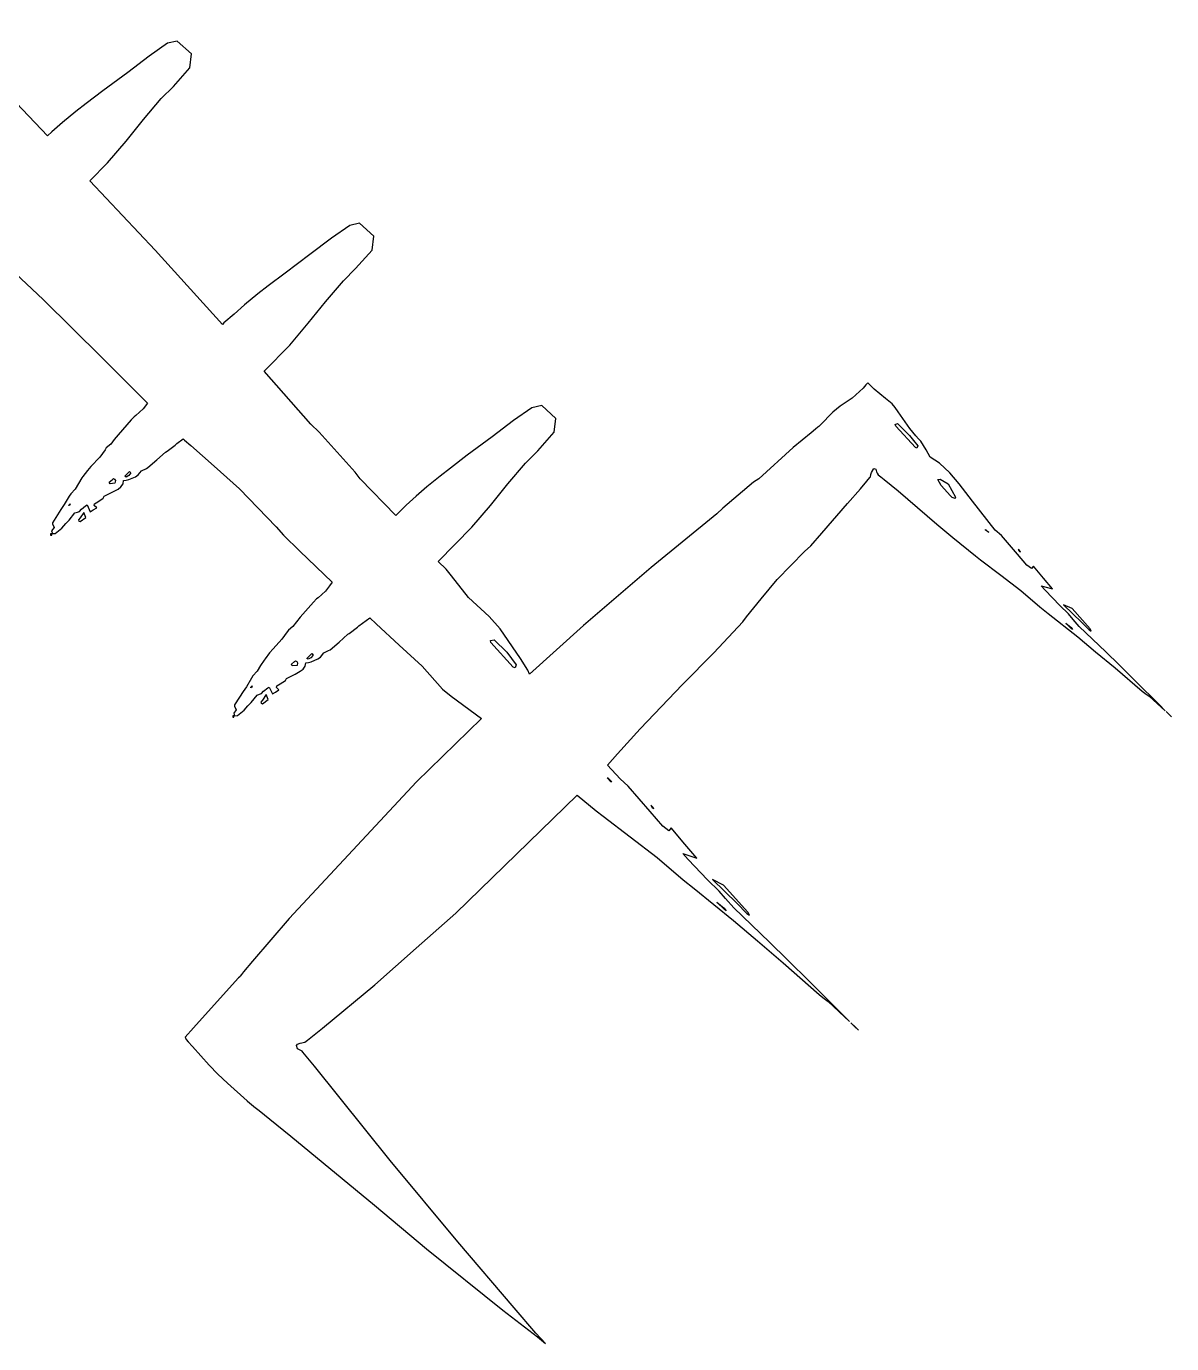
# Model space of a CAD drawing. Extents: x 0 to 153, y 0 to 357.
# Drawn here: x 95.67 to 114.42, y 242.97 to 264.53 of the extents above; entities that cross this region are included whole.
import ezdxf

# ---------------------------------------------------------------- set-up
doc = ezdxf.new("R2010")
doc.units = 0

msp = doc.modelspace()

# ---------------------------------------------------------------- linework, layer by layer
at = {"layer": 'Layer 1'}
for p, q in [((96.014015, 262.744022), (94.307325, 264.534762)), ((97.981805, 264.256781), (97.681834, 264.048253)), ((98.140815, 264.294567), (97.981805, 264.256781)), ((98.375121, 264.082274), (98.140815, 264.294567)), ((97.681834, 264.048253), (97.328814, 263.780424)), ((98.346492, 263.854699), (98.375121, 264.082274)), ((97.328814, 263.780424), (96.921458, 263.47942)), ((98.077184, 263.551931), (98.346492, 263.854699)), ((97.878559, 263.35144), (98.077184, 263.551931)), ((96.921458, 263.47942), (96.646452, 263.2695)), ((97.585505, 263.008822), (97.878559, 263.35144)), ((96.478965, 263.138422), (96.258496, 262.96071)), ((96.646452, 263.2695), (96.478965, 263.138422)), ((96.258496, 262.96071), (96.087007, 262.807943)), ((97.302086, 262.657329), (97.585505, 263.008822)), ((96.087007, 262.807943), (96.014015, 262.744022)), ((96.998384, 262.300544), (97.302086, 262.657329)), ((96.71069, 262.00771), (96.998384, 262.300544)), ((97.77667, 260.86923), (96.71069, 262.00771)), ((100.964493, 261.274083), (100.66459, 261.065606)), ((101.123364, 261.3119), (100.964493, 261.274083)), ((101.357874, 261.099624), (101.123364, 261.3119)), ((100.66459, 261.065606), (100.311502, 260.797822)), ((101.329045, 260.872035), (101.357874, 261.099624)), ((98.87921, 259.65539), (97.77667, 260.86923)), ((100.311502, 260.797822), (99.904146, 260.496781)), ((101.05987, 260.569264), (101.329045, 260.872035)), ((95.396513, 260.575919), (95.942048, 260.064959)), ((100.861245, 260.368824), (101.05987, 260.569264)), ((99.904146, 260.496781), (99.629138, 260.286808)), ((100.568262, 260.02615), (100.861245, 260.368824)), ((99.461651, 260.155801), (99.241182, 259.978086)), ((99.629138, 260.286808), (99.461651, 260.155801)), ((95.942048, 260.064959), (96.90729, 259.116202)), ((99.241182, 259.978086), (99.069693, 259.825285)), ((100.284629, 259.674707), (100.568262, 260.02615)), ((98.903563, 259.679896), (98.87921, 259.65539)), ((99.069693, 259.825285), (98.903563, 259.679896)), ((99.981063, 259.317888), (100.284629, 259.674707)), ((99.561021, 258.890624), (99.981063, 259.317888)), ((96.90729, 259.116202), (97.597523, 258.419269)), ((100.328383, 258.022659), (99.561021, 258.890624)), ((109.367443, 258.609731), (109.186931, 258.445413)), ((109.411401, 258.663779), (109.367443, 258.609731)), ((109.433979, 258.687929), (109.411401, 258.663779)), ((109.445308, 258.697561), (109.433979, 258.687929)), ((109.456975, 258.687317), (109.445308, 258.697561)), ((109.548962, 258.597621), (109.456975, 258.687317)), ((109.73307, 258.443226), (109.548962, 258.597621)), ((97.655184, 258.36412), (97.584227, 258.271879)), ((97.597523, 258.419269), (97.655184, 258.36412)), ((109.186931, 258.445413), (108.994413, 258.317696)), ((109.844048, 258.354089), (109.73307, 258.443226)), ((97.434714, 258.14316), (97.38784, 258.09035)), ((97.463275, 258.162594), (97.434714, 258.14316)), ((97.584227, 258.271879), (97.463275, 258.162594)), ((103.947035, 258.291438), (103.647132, 258.082927)), ((104.106045, 258.329222), (103.947035, 258.291438)), ((104.340419, 258.116991), (104.106045, 258.329222)), ((108.874409, 258.216517), (108.664718, 258.006005)), ((108.994413, 258.317696), (108.874409, 258.216517)), ((109.896146, 258.294376), (109.844048, 258.354089)), ((109.942885, 258.22537), (109.896146, 258.294376)), ((110.130997, 257.95199), (109.942885, 258.22537)), ((97.38784, 258.09035), (97.17124, 257.846341)), ((100.461341, 257.891685), (100.328383, 258.022659)), ((103.647132, 258.082927), (103.29418, 257.815143)), ((104.311722, 257.889385), (104.340419, 258.116991)), ((108.58915, 257.940188), (108.515614, 257.880526)), ((108.625102, 257.970696), (108.58915, 257.940188)), ((108.642944, 257.986283), (108.625102, 257.970696)), ((108.664718, 258.006005), (108.642944, 257.986283)), ((109.892307, 258.019095), (109.929, 258.031)), ((109.902484, 257.987398), (109.892307, 258.019095)), ((110.224367, 257.638687), (109.902484, 257.987398)), ((109.929, 258.031), (109.929278, 258.03044)), ((109.929278, 258.03044), (110.12987, 257.837262)), ((110.232207, 257.829105), (110.130997, 257.95199)), ((97.109645, 257.771248), (97.051033, 257.69388)), ((97.17124, 257.846341), (97.109645, 257.771248)), ((98.131664, 257.704493), (98.23932, 257.781979)), ((98.23932, 257.781979), (98.259194, 257.761307)), ((98.259194, 257.761307), (98.364883, 257.671625)), ((101.053076, 257.234108), (100.461341, 257.891685)), ((103.29418, 257.815143), (102.886824, 257.514136)), ((104.042412, 257.586614), (104.311722, 257.889385)), ((108.515614, 257.880526), (108.22453, 257.638809)), ((110.12987, 257.837262), (110.195603, 257.757094)), ((110.195603, 257.757094), (110.26188, 257.667567)), ((110.274258, 257.782299), (110.232207, 257.829105)), ((110.314822, 257.741292), (110.274258, 257.782299)), ((110.402808, 257.602329), (110.314822, 257.741292)), ((96.957488, 257.604184), (96.870318, 257.482264)), ((96.97743, 257.633642), (96.957488, 257.604184)), ((97.051033, 257.69388), (96.97743, 257.633642)), ((97.805377, 257.435845), (97.948102, 257.566429)), ((97.948102, 257.566429), (97.972864, 257.577639)), ((97.972864, 257.577639), (98.107111, 257.679036)), ((98.107111, 257.679036), (98.131664, 257.704493)), ((98.364883, 257.671625), (98.74687, 257.333498)), ((102.886824, 257.514136), (102.611816, 257.304183)), ((103.843925, 257.386123), (104.042412, 257.586614)), ((108.22453, 257.638809), (107.661215, 257.127561)), ((110.250822, 257.629682), (110.224367, 257.638687)), ((110.26188, 257.667567), (110.250822, 257.629682)), ((110.465689, 257.483855), (110.402808, 257.602329)), ((96.725555, 257.328292), (96.668368, 257.261439)), ((96.870318, 257.482264), (96.725555, 257.328292)), ((97.555059, 257.258537), (97.635445, 257.297509)), ((97.635445, 257.297509), (97.658305, 257.311552)), ((97.658305, 257.311552), (97.805377, 257.435845)), ((98.74687, 257.333498), (99.160263, 256.961213)), ((102.611816, 257.304183), (102.444329, 257.173105)), ((103.550939, 257.043505), (103.843925, 257.386123)), ((109.506755, 257.232431), (109.545828, 257.294802)), ((109.545828, 257.294802), (109.574728, 257.285034)), ((109.574728, 257.285034), (109.589378, 257.242136)), ((110.620084, 257.38534), (110.465689, 257.483855)), ((110.787442, 257.224821), (110.620084, 257.38534)), ((96.578692, 257.143727), (96.522321, 257.052027)), ((96.594497, 257.164959), (96.578692, 257.143727)), ((96.668368, 257.261439), (96.594497, 257.164959)), ((97.025206, 257.075197), (97.079204, 257.117375)), ((97.039724, 257.047655), (97.025206, 257.075197)), ((97.079204, 257.117375), (97.095475, 257.130068)), ((97.095475, 257.130068), (97.114199, 257.121394)), ((97.114199, 257.121394), (97.127766, 257.098616)), ((97.127766, 257.098616), (97.1199, 257.054)), ((97.25285, 257.043012), (97.262414, 257.09789)), ((97.262414, 257.09789), (97.303658, 257.102708)), ((97.281289, 257.170693), (97.357944, 257.24779)), ((97.30164, 257.157126), (97.281289, 257.170693)), ((97.346615, 257.180105), (97.30164, 257.157126)), ((97.303658, 257.102708), (97.348227, 257.115919)), ((97.380194, 257.222977), (97.3466, 257.18)), ((97.3466, 257.18), (97.346615, 257.180105)), ((97.348227, 257.115919), (97.45758, 257.161944)), ((97.357944, 257.24779), (97.380194, 257.222977)), ((97.45758, 257.161944), (97.500791, 257.190448)), ((97.500791, 257.190448), (97.555059, 257.258537)), ((101.135025, 257.12508), (101.053076, 257.234108)), ((101.717669, 256.527119), (101.135025, 257.12508)), ((102.444329, 257.173105), (102.223727, 256.995393)), ((107.576548, 257.070697), (107.070761, 256.649148)), ((107.661215, 257.127561), (107.576548, 257.070697)), ((109.324355, 256.965841), (109.429025, 257.087642)), ((109.429025, 257.087642), (109.481327, 257.148574)), ((109.481327, 257.148574), (109.490485, 257.162121)), ((109.490485, 257.162121), (109.49666, 257.196377)), ((109.49666, 257.196377), (109.499981, 257.21237)), ((109.499981, 257.21237), (109.506755, 257.232431)), ((109.589378, 257.242136), (109.600368, 257.218122)), ((109.600368, 257.218122), (109.615563, 257.191071)), ((109.615563, 257.191071), (109.6564, 257.157983)), ((109.6564, 257.157983), (109.715215, 257.113773)), ((109.715215, 257.113773), (109.941382, 256.929682)), ((110.59007, 257.117905), (110.632, 257.124)), ((110.645831, 257.020595), (110.59007, 257.117905)), ((110.632, 257.124), (110.6324, 257.123793)), ((110.6324, 257.123793), (110.759185, 257.043424)), ((110.94055, 257.047109), (110.787442, 257.224821)), ((96.372063, 256.84572), (96.289982, 256.707047)), ((96.395468, 256.883727), (96.372063, 256.84572)), ((96.467508, 256.959772), (96.395468, 256.883727)), ((96.522321, 257.052027), (96.467508, 256.959772)), ((96.943918, 256.84152), (97.086511, 256.91336)), ((97.119838, 257.053743), (97.039724, 257.047655)), ((97.086511, 256.91336), (97.16995, 256.958453)), ((97.1199, 257.054), (97.119838, 257.053743)), ((97.16995, 256.958453), (97.217572, 256.995052)), ((97.217572, 256.995052), (97.25285, 257.043012)), ((99.160263, 256.961213), (99.758918, 256.33917)), ((102.223727, 256.995393), (102.052373, 256.84266)), ((103.267306, 256.692012), (103.550939, 257.043505)), ((109.114402, 256.722935), (109.324355, 256.965841)), ((109.941382, 256.929682), (110.572936, 256.386142)), ((110.800158, 256.849834), (110.645831, 257.020595)), ((110.759185, 257.043424), (110.879324, 256.824736)), ((110.827294, 256.82343), (110.800158, 256.849834)), ((111.161696, 256.762401), (110.94055, 257.047109)), ((96.289982, 256.707047), (96.235033, 256.625931)), ((96.356952, 256.69267), (96.384892, 256.719874)), ((96.373572, 256.690413), (96.356952, 256.69267)), ((96.3736, 256.691), (96.373572, 256.690413)), ((96.384892, 256.719874), (96.3736, 256.691)), ((96.538927, 256.592886), (96.571487, 256.632044)), ((96.571487, 256.632044), (96.639595, 256.686448)), ((96.639595, 256.686448), (96.662738, 256.698792)), ((96.662738, 256.698792), (96.714158, 256.589459)), ((96.765986, 256.617442), (96.822018, 256.654294)), ((96.781451, 256.692772), (96.786879, 256.719518)), ((96.822018, 256.654294), (96.781451, 256.692772)), ((96.786879, 256.719518), (96.839586, 256.752011)), ((96.839586, 256.752011), (96.927027, 256.810213)), ((96.927027, 256.810213), (96.943918, 256.84152)), ((101.886308, 256.697254), (101.717669, 256.527119)), ((102.052373, 256.84266), (101.886308, 256.697254)), ((102.963807, 256.335227), (103.267306, 256.692012)), ((107.070761, 256.649148), (106.971383, 256.55265)), ((108.693208, 256.238399), (109.114402, 256.722935)), ((110.874507, 256.806779), (110.827294, 256.82343)), ((110.879324, 256.824736), (110.874507, 256.806779)), ((111.531537, 256.288971), (111.161696, 256.762401)), ((96.17785, 256.535338), (96.095359, 256.408008)), ((96.235033, 256.625931), (96.17785, 256.535338)), ((96.314857, 256.393699), (96.368583, 256.449734)), ((96.368583, 256.449734), (96.464505, 256.570378)), ((96.464505, 256.570378), (96.505342, 256.584117)), ((96.505342, 256.584117), (96.538927, 256.592886)), ((96.5531, 256.487), (96.524677, 256.45378)), ((96.524677, 256.45378), (96.529495, 256.434716)), ((96.529495, 256.434716), (96.551813, 256.426531)), ((96.551813, 256.426531), (96.64373, 256.494247)), ((96.61117, 256.577991), (96.5531, 256.487)), ((96.5531, 256.487), (96.5531, 256.487)), ((96.64373, 256.494247), (96.61117, 256.577991)), ((96.714158, 256.589459), (96.765986, 256.617442)), ((106.971383, 256.55265), (105.897873, 255.674883)), ((96.091501, 256.230639), (96.065452, 256.228638)), ((96.065452, 256.228638), (96.0662, 256.207)), ((96.0662, 256.207), (96.085803, 256.205589)), ((96.0662, 256.207), (96.0662, 256.207)), ((96.123017, 256.330578), (96.081231, 256.27498)), ((96.081231, 256.27498), (96.094933, 256.231546)), ((96.085803, 256.205589), (96.091501, 256.230639)), ((96.094933, 256.231546), (96.142555, 256.234176)), ((96.095359, 256.408008), (96.095077, 256.388151)), ((96.095077, 256.388151), (96.123017, 256.330578)), ((96.142555, 256.234176), (96.250482, 256.321947)), ((96.250482, 256.321947), (96.314857, 256.393699)), ((99.758918, 256.33917), (99.876816, 256.203139)), ((99.876816, 256.203139), (100.147007, 255.944666)), ((102.409585, 255.772194), (102.963807, 256.335227)), ((108.510116, 256.029244), (108.693208, 256.238399)), ((110.572936, 256.386142), (110.839464, 256.164759)), ((111.367617, 256.292562), (111.379, 256.295)), ((111.424397, 256.247434), (111.367617, 256.292562)), ((111.379, 256.295), (111.378877, 256.294766)), ((111.378877, 256.294766), (111.424397, 256.247434)), ((111.632208, 256.200122), (111.531537, 256.288971)), ((111.897107, 255.891876), (111.632208, 256.200122)), ((108.411415, 255.939275), (108.510116, 256.029244)), ((110.839464, 256.164759), (111.21115, 255.866501)), ((100.147007, 255.944666), (100.67864, 255.436506)), ((102.54329, 255.646902), (102.409585, 255.772194)), ((107.963492, 255.481449), (108.411415, 255.939275)), ((111.21115, 255.866501), (111.292216, 255.801819)), ((111.292216, 255.801819), (111.622509, 255.549826)), ((112.05157, 255.711195), (111.897107, 255.891876)), ((111.930046, 255.953702), (111.908744, 255.972018)), ((111.908744, 255.972018), (111.928, 255.94)), ((111.928, 255.94), (111.945568, 255.93074)), ((111.928, 255.94), (111.928, 255.94)), ((111.945568, 255.93074), (111.930046, 255.953702)), ((102.632018, 255.540535), (102.54329, 255.646902)), ((105.897873, 255.674883), (104.790103, 254.727585)), ((112.123537, 255.657076), (112.05157, 255.711195)), ((112.156709, 255.698068), (112.123537, 255.657076)), ((112.324603, 255.50073), (112.156709, 255.698068)), ((100.630747, 255.373655), (100.566914, 255.289234)), ((100.67864, 255.436506), (100.630747, 255.373655)), ((102.906902, 255.18292), (102.632018, 255.540535)), ((107.700018, 255.16172), (107.963492, 255.481449)), ((111.622509, 255.549826), (111.949683, 255.298679)), ((112.351194, 255.301922), (112.286139, 255.376305)), ((112.286139, 255.376305), (112.466651, 255.32897)), ((112.466651, 255.32897), (112.324603, 255.50073)), ((100.417486, 255.160496), (100.370542, 255.10772)), ((100.445841, 255.180014), (100.417486, 255.160496)), ((100.566914, 255.289234), (100.445841, 255.180014)), ((103.24615, 254.873822), (102.906902, 255.18292)), ((107.461097, 254.86609), (107.700018, 255.16172)), ((111.949683, 255.298679), (112.263359, 255.029538)), ((112.586655, 255.055472), (112.351194, 255.301922)), ((100.370542, 255.10772), (100.153942, 254.86368)), ((112.263359, 255.029538), (112.398693, 254.923341)), ((112.398693, 254.923341), (112.882422, 254.539237)), ((112.730331, 254.917036), (112.586655, 255.055472)), ((112.651, 255.062), (112.950565, 254.775189)), ((112.7921, 255.001997), (112.651, 255.062)), ((112.651, 255.062), (112.651, 255.062)), ((112.805019, 254.825314), (112.730331, 254.917036)), ((113.087459, 254.669161), (112.7921, 255.001997)), ((100.033791, 254.711252), (99.960131, 254.651014)), ((100.092211, 254.788671), (100.033791, 254.711252)), ((100.153942, 254.86368), (100.092211, 254.788671)), ((100.955396, 254.59502), (101.089847, 254.6964)), ((101.089847, 254.6964), (101.114132, 254.7218)), ((101.114132, 254.7218), (101.292271, 254.849858)), ((101.292271, 254.849858), (101.394839, 254.751716)), ((101.394839, 254.751716), (101.770516, 254.40289)), ((103.42524, 254.672434), (103.24615, 254.873822)), ((104.790103, 254.727585), (103.909116, 253.929391)), ((106.922002, 254.280925), (107.398418, 254.783963)), ((107.398418, 254.783963), (107.461097, 254.86609)), ((112.776779, 254.676604), (112.685404, 254.765673)), ((112.685404, 254.765673), (112.776, 254.696)), ((112.776, 254.696), (112.775557, 254.695736)), ((112.775557, 254.695736), (112.798962, 254.662631)), ((112.904127, 254.709671), (112.805019, 254.825314)), ((113.340518, 254.294175), (112.904127, 254.709671)), ((112.950565, 254.775189), (113.070704, 254.652897)), ((99.853017, 254.499636), (99.708254, 254.345684)), ((99.940187, 254.621573), (99.853017, 254.499636)), ((99.960131, 254.651014), (99.940187, 254.621573)), ((100.788115, 254.453215), (100.930637, 254.583731)), ((100.930637, 254.583731), (100.955396, 254.59502)), ((103.273521, 254.448531), (103.27, 254.481)), ((103.27, 254.481), (103.27034, 254.48043)), ((103.27034, 254.48043), (103.328195, 254.489436)), ((103.328195, 254.489436), (103.536588, 254.292236)), ((103.760621, 254.184472), (103.42524, 254.672434)), ((112.798962, 254.662631), (112.776779, 254.676604)), ((112.882422, 254.539237), (113.175405, 254.296772)), ((113.070704, 254.652897), (113.105028, 254.631595)), ((113.105028, 254.631595), (113.087459, 254.669161)), ((99.65107, 254.278797), (99.577196, 254.182368)), ((99.708254, 254.345684), (99.65107, 254.278797)), ((100.263981, 254.188034), (100.340636, 254.265146)), ((100.340636, 254.265146), (100.362954, 254.24031)), ((100.483476, 254.207827), (100.537662, 254.275918)), ((100.537662, 254.275918), (100.617983, 254.314865)), ((100.617983, 254.314865), (100.640775, 254.328888)), ((100.640775, 254.328888), (100.788115, 254.453215)), ((101.770516, 254.40289), (102.14945, 254.061811)), ((103.638344, 254.045701), (103.273521, 254.448531)), ((103.536588, 254.292236), (103.689152, 254.084758)), ((106.413096, 253.760333), (106.922002, 254.280925)), ((113.175405, 254.296772), (113.492676, 254.032652)), ((113.558001, 254.08027), (113.340518, 254.294175)), ((99.505085, 254.069394), (99.450275, 253.977108)), ((99.561391, 254.161117), (99.505085, 254.069394)), ((99.577196, 254.182368), (99.561391, 254.161117)), ((100.007902, 254.092556), (100.061899, 254.134697)), ((100.022416, 254.065014), (100.007902, 254.092556)), ((100.102598, 254.071068), (100.022416, 254.065014)), ((100.061899, 254.134697), (100.078173, 254.147366)), ((100.078173, 254.147366), (100.096895, 254.138716)), ((100.096895, 254.138716), (100.110328, 254.115958)), ((100.103, 254.071), (100.102598, 254.071068)), ((100.110328, 254.115958), (100.103, 254.071)), ((100.200257, 254.012399), (100.235535, 254.06036)), ((100.235535, 254.06036), (100.245099, 254.115241)), ((100.245099, 254.115241), (100.286343, 254.120072)), ((100.284332, 254.174502), (100.263981, 254.188034)), ((100.329307, 254.197396), (100.284332, 254.174502)), ((100.286343, 254.120072), (100.330776, 254.1333)), ((100.362954, 254.24031), (100.329, 254.198)), ((100.329, 254.198), (100.329307, 254.197396)), ((100.330776, 254.1333), (100.440129, 254.179302)), ((100.440129, 254.179302), (100.483476, 254.207827)), ((102.14945, 254.061811), (102.482051, 253.684861)), ((103.673754, 254.033475), (103.638344, 254.045701)), ((103.689152, 254.084758), (103.673754, 254.033475)), ((103.877165, 253.995208), (103.760621, 254.184472)), ((113.828463, 253.815114), (113.558001, 254.08027)), ((99.354624, 253.863127), (99.272678, 253.724437)), ((99.378164, 253.901083), (99.354624, 253.863127)), ((99.450275, 253.977108), (99.378164, 253.901083)), ((99.822139, 253.769344), (99.909783, 253.827546)), ((99.909783, 253.827546), (99.926471, 253.858904)), ((99.926471, 253.858904), (100.069199, 253.93069)), ((100.069199, 253.93069), (100.152635, 253.975786)), ((100.152635, 253.975786), (100.200257, 254.012399)), ((103.909116, 253.929391), (103.877165, 253.995208)), ((113.492676, 254.032652), (113.937613, 253.652781)), ((99.217597, 253.643287), (99.16041, 253.552674)), ((99.272678, 253.724437), (99.217597, 253.643287)), ((99.339713, 253.709993), (99.367653, 253.737193)), ((99.356265, 253.707755), (99.339713, 253.709993)), ((99.3563, 253.708), (99.356265, 253.707755)), ((99.367653, 253.737193), (99.3563, 253.708)), ((99.521623, 253.610182), (99.554186, 253.649391)), ((99.554186, 253.649391), (99.622292, 253.703812)), ((99.622292, 253.703812), (99.645358, 253.716126)), ((99.645358, 253.716126), (99.696912, 253.60679)), ((99.696912, 253.60679), (99.748468, 253.634823)), ((99.748468, 253.634823), (99.804703, 253.671641)), ((99.76414, 253.710105), (99.769564, 253.736866)), ((99.804703, 253.671641), (99.76414, 253.710105)), ((99.769564, 253.736866), (99.822139, 253.769344)), ((102.482051, 253.684861), (102.625592, 253.56676)), ((105.719064, 253.033688), (106.413096, 253.760333)), ((114.213908, 253.431061), (113.828463, 253.815114)), ((113.937613, 253.652781), (113.981501, 253.617641)), ((113.981501, 253.617641), (114.050832, 253.570228)), ((99.078058, 253.42533), (99.077776, 253.405504)), ((99.077776, 253.405504), (99.105716, 253.347961)), ((99.16041, 253.552674), (99.078058, 253.42533)), ((99.233043, 253.339277), (99.297556, 253.411015)), ((99.297556, 253.411015), (99.351283, 253.467065)), ((99.351283, 253.467065), (99.447202, 253.587729)), ((99.447202, 253.587729), (99.488039, 253.601464)), ((99.488039, 253.601464), (99.521623, 253.610182)), ((99.535805, 253.504758), (99.507447, 253.471501)), ((99.507447, 253.471501), (99.512333, 253.452474)), ((99.512333, 253.452474), (99.534583, 253.444317)), ((99.534583, 253.444317), (99.6265, 253.512)), ((99.593872, 253.595795), (99.535805, 253.504758)), ((99.6265, 253.512), (99.593872, 253.595795)), ((99.6265, 253.512), (99.6265, 253.512)), ((102.625592, 253.56676), (103.121541, 253.202852)), ((114.050832, 253.570228), (114.250134, 253.386628)), ((114.313154, 253.331375), (114.213908, 253.431061)), ((99.0742, 253.248), (99.048151, 253.245999)), ((99.048151, 253.245999), (99.048896, 253.224378)), ((99.048896, 253.224378), (99.068502, 253.222987)), ((99.105716, 253.347961), (99.063927, 253.292319)), ((99.063927, 253.292319), (99.077493, 253.248904)), ((99.068502, 253.222987), (99.0742, 253.248)), ((99.0742, 253.248), (99.0742, 253.248)), ((99.077493, 253.248904), (99.125251, 253.251532)), ((99.125251, 253.251532), (99.233043, 253.339277)), ((103.121541, 253.202852), (102.054211, 252.168312)), ((114.250134, 253.386628), (114.313154, 253.331375)), ((114.328, 253.317), (114.377589, 253.26911)), ((114.38349, 253.264478), (114.328, 253.317)), ((114.328, 253.317), (114.328, 253.317)), ((114.377589, 253.26911), (114.420052, 253.229102)), ((114.420052, 253.229102), (114.38349, 253.264478)), ((105.345967, 252.622922), (105.719064, 253.033688)), ((105.181262, 252.440578), (105.345967, 252.622922)), ((105.38926, 252.216635), (105.181262, 252.440578)), ((102.054211, 252.168312), (99.972591, 249.931532)), ((105.17755, 252.230731), (105.192, 252.233)), ((105.239013, 252.165301), (105.17755, 252.230731)), ((105.192, 252.233), (105.253595, 252.169252)), ((105.192, 252.233), (105.192, 252.233)), ((105.253595, 252.169252), (105.239013, 252.165301)), ((105.523442, 252.095446), (105.38926, 252.216635)), ((102.702953, 250.015296), (104.688523, 251.950306)), ((104.688523, 251.950306), (105.000638, 251.690408)), ((105.881345, 251.681144), (105.523442, 252.095446)), ((105.000638, 251.690408), (105.110668, 251.603969)), ((106.090621, 251.438766), (105.881345, 251.681144)), ((105.91884, 251.758396), (105.890553, 251.783446)), ((105.890553, 251.783446), (105.917, 251.741)), ((105.917, 251.741), (105.940142, 251.727736)), ((105.917, 251.741), (105.917, 251.741)), ((105.940142, 251.727736), (105.91884, 251.758396)), ((105.110668, 251.603969), (105.556486, 251.265331)), ((105.556486, 251.265331), (105.997083, 250.926504)), ((106.185659, 251.364028), (106.090621, 251.438766)), ((106.224459, 251.413259), (106.185659, 251.364028)), ((106.451713, 251.148309), (106.224459, 251.413259)), ((106.644637, 250.918597), (106.451713, 251.148309)), ((105.997083, 250.926504), (106.420179, 250.564498)), ((106.502928, 250.895889), (106.414471, 250.995302)), ((106.414471, 250.995302), (106.644637, 250.918597)), ((106.821418, 250.564984), (106.502928, 250.895889)), ((106.420179, 250.564498), (106.601097, 250.420023)), ((106.601097, 250.420023), (107.247168, 249.896634)), ((107.01448, 250.377893), (106.821418, 250.564984)), ((106.901, 250.567), (107.302387, 250.17818)), ((107.081918, 250.476872), (106.901, 250.567)), ((106.901, 250.567), (106.901, 250.567)), ((107.117048, 250.25621), (107.01448, 250.377893)), ((107.482422, 250.031071), (107.081918, 250.476872)), ((107.099698, 250.076853), (106.975963, 250.196295)), ((106.975963, 250.196295), (107.096, 250.101)), ((107.252653, 250.102492), (107.117048, 250.25621)), ((107.302387, 250.17818), (107.463905, 250.013235)), ((102.051455, 249.441553), (102.702953, 250.015296)), ((107.096, 250.101), (107.095967, 250.100376)), ((107.095967, 250.100376), (107.128733, 250.057196)), ((107.128733, 250.057196), (107.099698, 250.076853)), ((107.838419, 249.540419), (107.252653, 250.102492)), ((107.463905, 250.013235), (107.508471, 249.982811)), ((107.508471, 249.982811), (107.482422, 250.031071)), ((99.972591, 249.931532), (99.37312, 249.231918)), ((107.247168, 249.896634), (107.637904, 249.565746)), ((107.637904, 249.565746), (108.059846, 249.204536)), ((108.130996, 249.251844), (107.838419, 249.540419)), ((101.372429, 248.845393), (102.051455, 249.441553)), ((99.37312, 249.231918), (99.226119, 249.054375)), ((108.059846, 249.204536), (108.650904, 248.684181)), ((108.494735, 248.893857), (108.130996, 249.251844)), ((99.143225, 248.956029), (98.992084, 248.789117)), ((99.161812, 248.976583), (99.143225, 248.956029)), ((99.171038, 248.987725), (99.161812, 248.976583)), ((99.189354, 249.009942), (99.171038, 248.987725)), ((99.226119, 249.054375), (99.189354, 249.009942)), ((109.014023, 248.376231), (108.494735, 248.893857)), ((98.992084, 248.789117), (98.405505, 248.139247)), ((100.517014, 248.134606), (101.372429, 248.845393)), ((108.650904, 248.684181), (108.70876, 248.635458)), ((108.70876, 248.635458), (108.798439, 248.568007)), ((108.798439, 248.568007), (109.064425, 248.317995)), ((109.147796, 248.242018), (109.014023, 248.376231)), ((109.064425, 248.317995), (109.147796, 248.242018)), ((109.169, 248.222), (109.235006, 248.157436)), ((109.242745, 248.150872), (109.169, 248.222)), ((109.169, 248.222), (109.169, 248.222)), ((98.405505, 248.139247), (98.268475, 247.987073)), ((100.355702, 248.002427), (100.517014, 248.134606)), ((109.235006, 248.157436), (109.291851, 248.103015)), ((109.291851, 248.103015), (109.242745, 248.150872)), ((98.268475, 247.987073), (98.283997, 247.94873)), ((98.283997, 247.94873), (98.318592, 247.910283)), ((98.318592, 247.910283), (98.387787, 247.833612)), ((98.387787, 247.833612), (98.663202, 247.529315)), ((100.094057, 247.851546), (100.110542, 247.872577)), ((100.10654, 247.797771), (100.094057, 247.851546)), ((100.186245, 247.757916), (100.10654, 247.797771)), ((100.110542, 247.872577), (100.150293, 247.887252)), ((100.150293, 247.887252), (100.226541, 247.90282)), ((100.226541, 247.90282), (100.27484, 247.936404)), ((100.27484, 247.936404), (100.355702, 248.002427)), ((100.198592, 247.743093), (100.186245, 247.757916)), ((100.225048, 247.710023), (100.198592, 247.743093)), ((100.278165, 247.643935), (100.225048, 247.710023)), ((100.384328, 247.51179), (100.278165, 247.643935)), ((98.663202, 247.529315), (98.802876, 247.379074)), ((98.802876, 247.379074), (98.965207, 247.233126)), ((101.627768, 245.96933), (100.384328, 247.51179)), ((98.965207, 247.233126), (99.286751, 246.944229)), ((99.286751, 246.944229), (99.326773, 246.908409)), ((99.326773, 246.908409), (99.350991, 246.888315)), ((99.350991, 246.888315), (99.394137, 246.853497)), ((99.394137, 246.853497), (99.480497, 246.783788)), ((99.480497, 246.783788), (99.653005, 246.644063)), ((99.653005, 246.644063), (99.997206, 246.363867)), ((99.997206, 246.363867), (101.369256, 245.235827)), ((102.735738, 244.63565), (101.627768, 245.96933)), ((101.369256, 245.235827), (102.222695, 244.519968)), ((103.654105, 243.55424), (102.735738, 244.63565)), ((102.222695, 244.519968), (103.470275, 243.517558)), ((103.470275, 243.517558), (104.040363, 243.079708)), ((104.01255, 243.138727), (103.654105, 243.55424)), ((104.170033, 242.969262), (104.01255, 243.138727)), ((104.040363, 243.079708), (104.170033, 242.969262))]:
    msp.add_line(p, q, dxfattribs=at)

doc.saveas('drawing.dxf')
